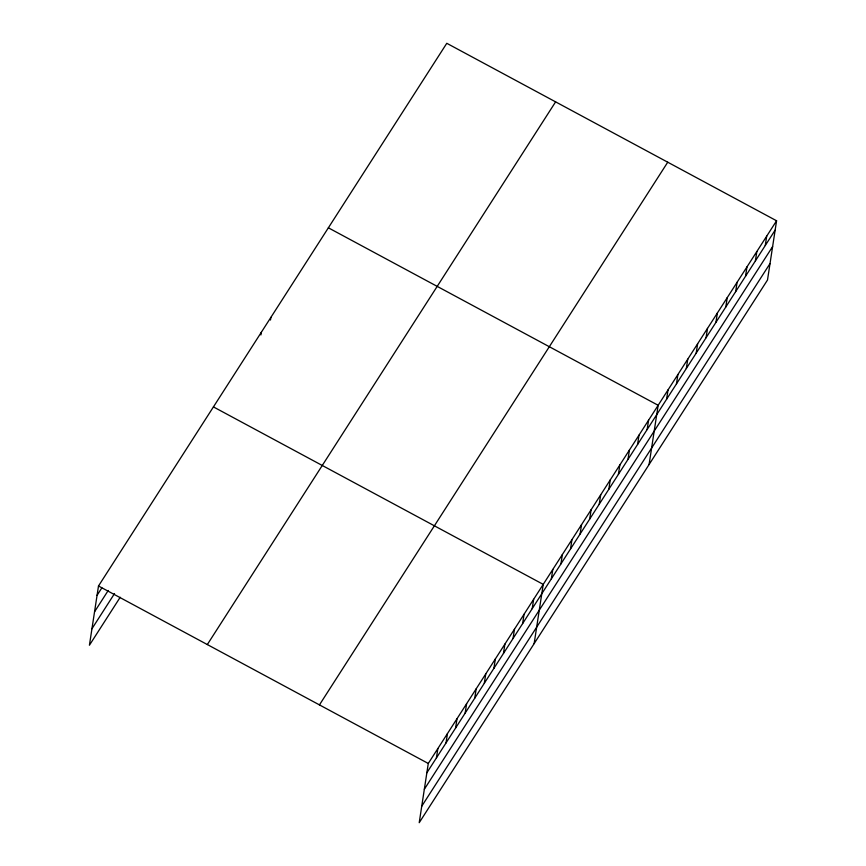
<?xml version="1.0" encoding="UTF-8"?>
<svg xmlns="http://www.w3.org/2000/svg" width="866" height="866" viewBox="0 0 866 866"><rect width="100%" height="100%" fill="white"/><g stroke="black" fill="none" stroke-linecap="round" stroke-linejoin="round"><path stroke-width="1.3" d="M776.575 220.776L428.28 763.466L419.22 822.7L767.503 280.01L776.575 220.776L446.78 43.3L98.497 585.99L89.425 645.224L120.212 597.259M260.915 334.947L261.315 332.284M270.484 320.03L270.896 317.357M436.432 757.88L437.86 748.549M446.012 742.963L447.441 733.621M455.581 728.035L457.01 718.693M465.161 713.108L466.59 703.777M474.741 698.191L476.17 688.849M484.321 683.263L485.75 673.921M493.901 668.336L495.33 659.004M503.471 653.419L504.9 644.077M513.051 638.491L514.48 629.149M522.631 623.563L524.06 614.232M532.211 608.646L533.64 599.304M534.149 643.611L543.22 584.377L213.426 406.901M551.361 578.791L552.789 569.46M560.941 563.874L562.37 554.532M570.521 548.947L571.95 539.605M580.101 534.019L581.53 524.688M589.681 519.102L591.11 509.76M599.25 504.174L600.679 494.832M608.83 489.247L610.259 479.916M618.411 474.33L619.84 464.988M627.991 459.402L629.42 450.06M637.571 444.475L639 435.143M647.14 429.558L648.569 420.216M649.089 464.522L658.149 405.288L328.366 227.812M666.593 399.258L668.022 389.916M676.465 383.876L677.894 374.534M686.327 368.505L687.756 359.163M696.199 353.122L697.628 343.78M706.061 337.751L707.49 328.409M715.933 322.369L717.362 313.037M725.805 306.997L727.234 297.655M735.667 291.615L737.096 282.284M745.539 276.243L746.968 266.901M755.401 260.872L756.83 251.53M765.273 245.489L766.702 236.147M97.068 595.332L101.852 587.873M94.546 611.797L108.228 590.482M91.948 628.759L114.528 593.578M207.32 644.564L555.615 101.863M319.446 704.902L667.74 162.213M426.851 772.808L775.146 230.118M424.329 789.272L772.624 246.583M421.731 806.235L770.026 263.545M98.497 585.99L428.28 763.466"/></g></svg>
